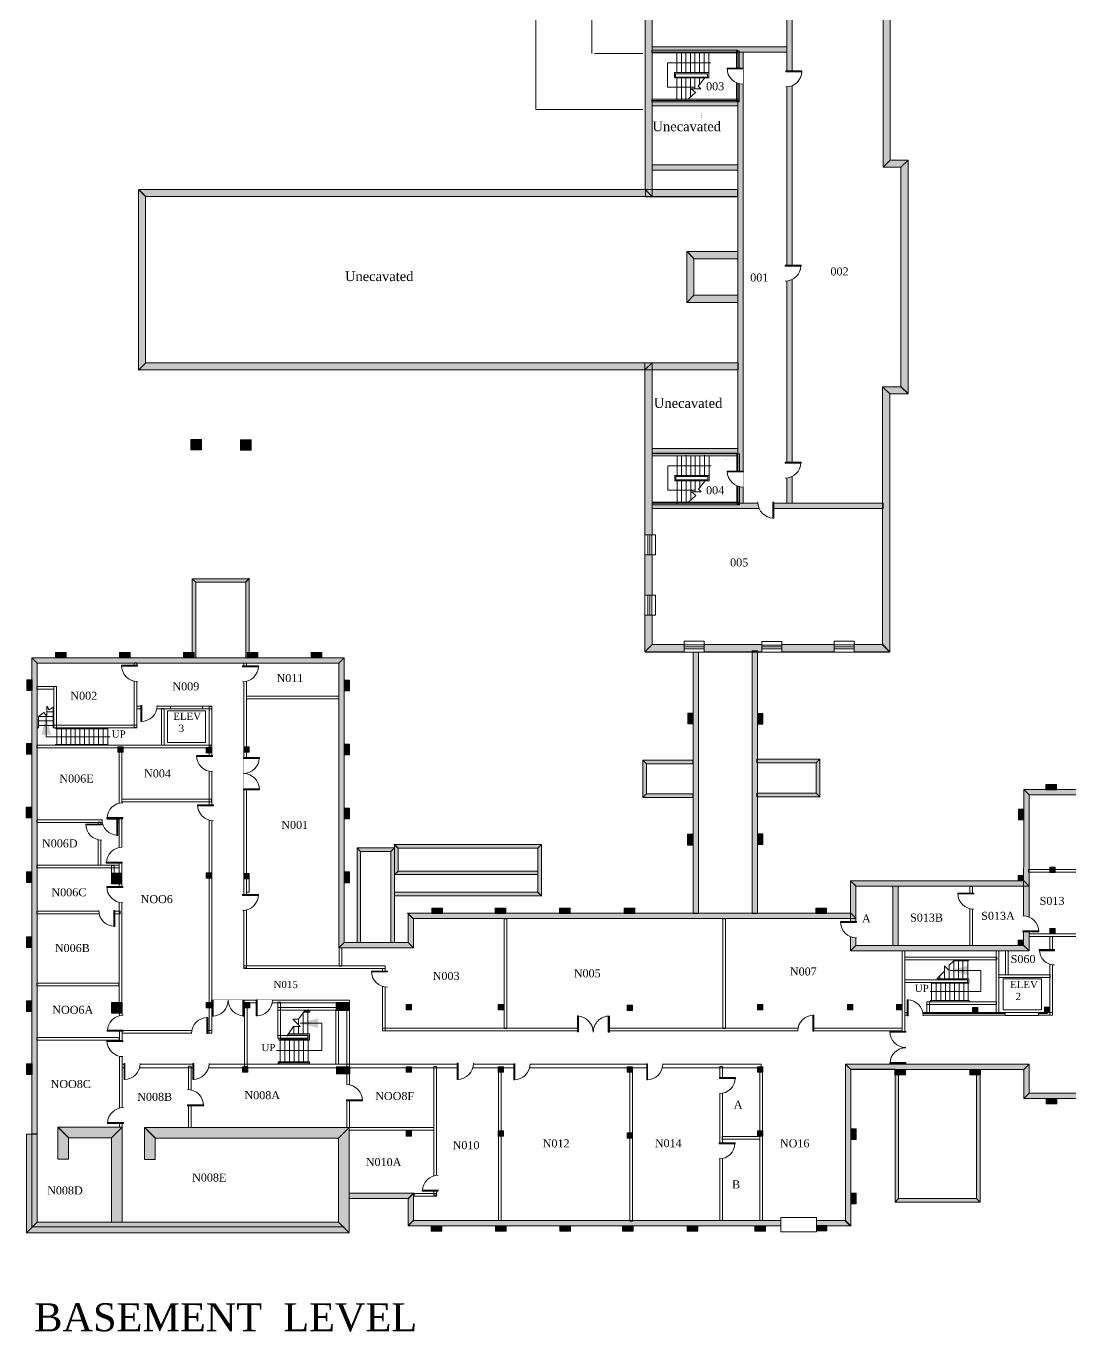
# Model space of a CAD drawing. Header units: inches. Extents: x -1936 to 2558, y -2193 to 2458.
# Drawn here: x -1936 to 407, y -2185 to 745 of the extents above; entities that cross this region are included whole.
import ezdxf

# ---------------------------------------------------------------- set-up
doc = ezdxf.new("R2010")
doc.units = ezdxf.units.IN
doc.header["$LTSCALE"] = 96
doc.header["$MEASUREMENT"] = 0
doc.layers.add('None', color=7, linetype='Continuous', lineweight=5)
doc.styles.add('Times', font='Times')

# ---------------------------------------------------------------- blocks, each defined once
blk = doc.blocks.new('Symbol #18')
at = {"layer": 'None', "linetype": 'Continuous', "lineweight": 5}
blk.add_hatch(color=255, dxfattribs=at).paths.add_polyline_path([(-6, 12), (6, 12), (6, -12), (-6, -12)])
at = {"layer": 'None', "color": 7, "linetype": 'Continuous', "lineweight": 5}
blk.add_lwpolyline([(-6, 12), (6, 12), (6, -12), (-6, -12)], close=True, dxfattribs=at)
blk = doc.blocks.new('Symbol #19')
at = {"layer": 'None', "linetype": 'Continuous', "lineweight": 5}
blk.add_hatch(color=255, dxfattribs=at).paths.add_polyline_path([(-6, 6), (6, 6), (6, -6), (-6, -6)])
at = {"layer": 'None', "color": 7, "linetype": 'Continuous', "lineweight": 5}
blk.add_lwpolyline([(-6, 6), (6, 6), (6, -6), (-6, -6)], close=True, dxfattribs=at)
blk = doc.blocks.new("3' dr lh")
at = {"color": 7, "linetype": 'Continuous', "lineweight": 5}
blk.add_wipeout([(-18, 18.1), (-11, 17.4), (-4.2, 15.4), (2, 12.1), (7.5, 7.6), (11.9, 2.1), (15.3, -4.1), (17.3, -10.9), (18, -17.9), (-18, -17.9)], dxfattribs=at).dxf.layer = 'None'
at = {"layer": 'None', "linetype": 'Continuous', "lineweight": 5}
blk.add_hatch(color=255, dxfattribs=at).paths.add_polyline_path([(-18, -16.1), (18, -16.1), (18, -18.1), (-18, -18.1)])
at = {"layer": 'None', "color": 7, "linetype": 'Continuous', "lineweight": 5}
blk.add_lwpolyline([(-18, -16.1), (18, -16.1), (18, -18.1), (-18, -18.1)], close=True, dxfattribs=at)
blk.add_arc((-18, -17.9), 36, 0, 90, dxfattribs=at)
blk = doc.blocks.new("3' dr rh")
at = {"color": 7, "linetype": 'Continuous', "lineweight": 5}
blk.add_wipeout([(-17, 17.5), (-10.2, 16.7), (-3.6, 14.6), (2.4, 11.3), (7.7, 6.9), (12, 1.5), (15.2, -4.6), (17.2, -11.2), (17.9, -18), (-17.6, -18)], dxfattribs=at).dxf.layer = 'None'
at = {"layer": 'None', "linetype": 'Continuous', "lineweight": 5}
blk.add_hatch(color=255, dxfattribs=at).paths.add_polyline_path([(-17.9, 18), (-15.6, 18), (-15.6, -18), (-17.9, -18)])
at = {"layer": 'None', "color": 7, "linetype": 'Continuous', "lineweight": 5}
blk.add_lwpolyline([(-17.9, 18), (-15.6, 18), (-15.6, -18), (-17.9, -18)], close=True, dxfattribs=at)
blk.add_arc((-17.6, -18), 35.5, 0, 88.9999, dxfattribs=at)
blk = doc.blocks.new('dbl dr')
at = {"color": 7, "linetype": 'Continuous', "lineweight": 5}
blk.add_wipeout([(36.4, -20.6), (29.4, -19.8), (22.8, -17.7), (16.7, -14.3), (11.3, -9.9), (6.9, -4.4), (3.7, 1.7), (1.7, 8.4), (1, 15.4), (37, 15.4)], dxfattribs=at).dxf.layer = 'None'
at = {"layer": 'None', "linetype": 'Continuous', "lineweight": 5}
blk.add_hatch(color=255, dxfattribs=at).paths.add_polyline_path([(33.9, 14.6), (36.4, 14.6), (36.4, -21.4), (33.9, -21.4)])
at = {"layer": 'None', "color": 7, "linetype": 'Continuous', "lineweight": 5}
blk.add_lwpolyline([(33.9, 14.6), (36.4, 14.6), (36.4, -21.4), (33.9, -21.4)], close=True, dxfattribs=at)
blk.add_arc((37, 15.4), 36, 180, 269.0002, dxfattribs=at)
at = {"color": 7, "linetype": 'Continuous', "lineweight": 5}
blk.add_wipeout([(0.9, 14.9), (0.2, 7.8), (-1.9, 1.1), (-5.2, -5.2), (-9.7, -10.7), (-15.2, -15.2), (-21.4, -18.5), (-28.2, -20.6), (-35.2, -21.2), (-35.2, 14.9)], dxfattribs=at).dxf.layer = 'None'
at = {"layer": 'None', "linetype": 'Continuous', "lineweight": 5}
blk.add_hatch(color=255, dxfattribs=at).paths.add_polyline_path([(-35.1, 14.9), (-32.6, 14.9), (-32.6, -21.1), (-35.1, -21.1)])
at = {"layer": 'None', "color": 7, "linetype": 'Continuous', "lineweight": 5}
blk.add_lwpolyline([(-35.1, 14.9), (-32.6, 14.9), (-32.6, -21.1), (-35.1, -21.1)], close=True, dxfattribs=at)
blk.add_arc((-35.2, 14.9), 36.1, 270, 0, dxfattribs=at)
blk = doc.blocks.new('*U5')
at = {"color": 7, "linetype": 'Continuous', "lineweight": 5}
blk.add_wipeout([(18, 0), (11, 0.7), (4.2, 2.7), (-2, 6.1), (-7.5, 10.5), (-11.9, 16), (-15.3, 22.2), (-17.3, 29), (-18, 36), (18, 36)], dxfattribs=at).dxf.layer = 'None'
at = {"layer": 'None', "linetype": 'Continuous', "lineweight": 5}
blk.add_hatch(color=255, dxfattribs=at).paths.add_polyline_path([(18, 34.2), (-18, 34.2), (-18, 36.2), (18, 36.2)])
at = {"layer": 'None', "color": 7, "linetype": 'Continuous', "lineweight": 5}
blk.add_lwpolyline([(18, 34.2), (-18, 34.2), (-18, 36.2), (18, 36.2)], close=True, dxfattribs=at)
blk.add_arc((18, 36), 36, 180, 270, dxfattribs=at)
blk = doc.blocks.new('*U6')
at = {"color": 7, "linetype": 'Continuous', "lineweight": 5}
blk.add_wipeout([(-17.5, -35.4), (-16.7, -28.5), (-14.6, -22), (-11.3, -16), (-6.9, -10.7), (-1.5, -6.4), (4.6, -3.1), (11.2, -1.2), (18, -0.5), (18, -36)], dxfattribs=at).dxf.layer = 'None'
at = {"layer": 'None', "linetype": 'Continuous', "lineweight": 5}
blk.add_hatch(color=255, dxfattribs=at).paths.add_polyline_path([(-18, -36.2), (-18, -34), (18, -34), (18, -36.2)])
at = {"layer": 'None', "color": 7, "linetype": 'Continuous', "lineweight": 5}
blk.add_lwpolyline([(-18, -36.2), (-18, -34), (18, -34), (18, -36.2)], close=True, dxfattribs=at)
blk.add_arc((18, -36), 35.5, 90, 178.9999, dxfattribs=at)
blk = doc.blocks.new("6' dbl")
at = {"layer": 'None', "color": 7}
blk.add_blockref('*U5', (0, 0), dxfattribs=at)
blk.add_blockref('*U6', (0, 0), dxfattribs=at)
blk = doc.blocks.new("2'-10 dr lh")
at = {"color": 7, "linetype": 'Continuous', "lineweight": 5}
blk.add_wipeout([(-17.3, -17.4), (-16.6, -10.7), (-14.7, -4.2), (-11.4, 1.7), (-7.1, 6.9), (-1.9, 11.1), (4.1, 14.2), (10.6, 16.1), (17.3, 16.6), (16.7, -17.4)], dxfattribs=at).dxf.layer = 'None'
at = {"layer": 'None', "linetype": 'Continuous', "lineweight": 5}
blk.add_hatch(color=255, dxfattribs=at).paths.add_polyline_path([(14.2, 17.1), (17, 17.1), (17, -16.9), (14.2, -16.9)])
at = {"layer": 'None', "color": 7, "linetype": 'Continuous', "lineweight": 5}
blk.add_lwpolyline([(14.2, 17.1), (17, 17.1), (17, -16.9), (14.2, -16.9)], close=True, dxfattribs=at)
blk.add_arc((16.7, -17.4), 34, 89.0002, 180, dxfattribs=at)
blk = doc.blocks.new('Base window')
at = {"color": 7, "linetype": 'Continuous', "lineweight": 5}
blk.add_wipeout([(-22.5, 12), (22.5, 12), (22.5, -12), (-22.5, -12)], dxfattribs=at).dxf.layer = 'None'
at = {"layer": 'None', "color": 7, "linetype": 'Continuous', "lineweight": 5}
blk.add_lwpolyline([(-22.5, 12), (22.5, 12), (22.5, -12), (-22.5, -12)], close=True, dxfattribs=at)
at = {"color": 7, "linetype": 'Continuous', "lineweight": 5}
blk.add_wipeout([(-22.5, 4), (22.5, 4), (22.5, -4.875), (-22.5, -4.875)], dxfattribs=at).dxf.layer = 'None'
at = {"layer": 'None', "color": 7, "linetype": 'Continuous', "lineweight": 5}
blk.add_line((-22.5, -0.375), (22.5, -0.375), dxfattribs=at)
blk.add_lwpolyline([(-22.5, 4), (22.5, 4), (22.5, -4.875), (-22.5, -4.875)], close=True, dxfattribs=at)

msp = doc.modelspace()

# ---------------------------------------------------------------- hatches: boundary and pattern name
at = {"layer": 'None', "linetype": 'Continuous', "lineweight": 211}
for points in [[(-530.6, 1012.9), (-530.6, 362.9), (-546.6, 378.9), (-546.6, 1028.9)], [(-338.6, 566.4), (-531.1, 566.4), (-531.1, 578.4), (-338.6, 578.4)], [(43.4, 444.9), (43.4, -79.1), (27.4, -63.1), (27.4, 428.9)], [(-339, 363), (-1667, 363), (-1683, 379), (-339, 379)], [(-338.6, 362.4), (-546.1, 362.4), (-546.1, 378.4), (-338.6, 378.4)], [(-437.1, 223.4), (-437.1, 141.4), (-453.1, 125.4), (-453.1, 239.4)], [(-338, -26), (-1683, -26), (-1667, -10), (-338, -10)], [(-547.1, -658.6), (-547.1, -26.1), (-531.1, -10.1), (-531.1, -642.6)], [(43.4, -80.1), (2.4, -80.1), (-13.6, -64.1), (27.4, -64.1)], [(-530.6, -202.6), (-338.6, -202.6), (-338.6, -214.6), (-530.6, -214.6)], [(2.9, -658.6), (-547.1, -658.6), (-531.1, -642.6), (-13.1, -642.6)], [(-1911.1, -684.4), (-1911.1, -1740.6), (-1923.1, -1740.6), (-1923.1, -672.4)], [(-1234.1, -1323.2), (-1234.1, -684.2), (-1222.1, -672.2), (-1222.1, -1311.2)], [(-306.6, -1245.7), (-306.6, -656.2), (-294.6, -656.2), (-294.6, -1245.7)], [(-551.6, -901.7), (-439.6, -901.7), (-439.6, -909.7), (-543.6, -909.7)], [(-162.6, -975.7), (-162.6, -907.7), (-154.6, -899.7), (-154.6, -983.7)], [(-439.6, -985.7), (-551.6, -985.7), (-543.6, -977.7), (-439.6, -977.7)], [(-295.6, -975.7), (-162.6, -975.7), (-154.6, -983.7), (-295.6, -983.7)], [(315.2, -979.5), (315.5, -1329.8), (303, -1317.3), (303.2, -967.5)], [(-1117.1, -1106.7), (-1185.1, -1106.7), (-1193.1, -1098.7), (-1109.1, -1098.7)], [(-1109.6, -1091.2), (-779.1, -1091.2), (-787.1, -1099.2), (-1101.6, -1099.2)], [(-1100.8, -1150.7), (-787.3, -1150.7), (-787.3, -1158.7), (-1108.8, -1158.7)], [(315.4, -1184.7), (-73.3, -1184.7), (-85.3, -1172.7), (303.4, -1172.7)], [(-73.1, -1257.2), (-1067.6, -1257.2), (-1079.6, -1245.2), (-85.1, -1245.2)], [(-73.7, -1318), (303.3, -1318), (315.3, -1330), (-85.7, -1330)], [(-96.6, -1934.7), (-96.6, -1583.7), (-84.6, -1595.7), (-84.6, -1946.7)], [(-96.6, -1583.7), (315.2, -1583.7), (303.2, -1595.7), (-84.6, -1595.7)], [(197.4, -1885.7), (197.4, -1595.7), (205.4, -1595.7), (205.4, -1893.7)], [(315.2, -1583.7), (315.2, -1648.7), (303.2, -1660.7), (303.2, -1595.7)], [(315.2, -1648.7), (1284.4, -1648.7), (1296.4, -1660.7), (303.2, -1660.7)], [(-1840.6, -1749.2), (-1840.6, -1797.2), (-1864.6, -1797.2), (-1864.6, -1725.2)], [(-1744.1, -1749.2), (-1840.1, -1749.2), (-1864.1, -1725.2), (-1720.1, -1725.2)], [(-1720.1, -1725.2), (-1720.1, -1938.7), (-1744.1, -1938.7), (-1744.1, -1749.2)], [(-1646.1, -1750.2), (-1646.1, -1798.2), (-1670.1, -1798.2), (-1670.1, -1726.2)], [(-1210.8, -1873.2), (-1065.8, -1873.2), (-1077.8, -1885.2), (-1210.8, -1885.2)], [(-1066.1, -1873.2), (-1066.1, -1934.2), (-1078.1, -1946.2), (-1078.1, -1885.2)], [(22.4, -1885.7), (197.4, -1885.7), (205.4, -1893.7), (14.4, -1893.7)]]:
    msp.add_hatch(color=255, dxfattribs=at).paths.add_polyline_path(points)
at = {"layer": 'None', "linetype": 'Continuous', "lineweight": 5}
for points in [[(3.4, 1028.9), (3.4, 444.9), (-12.6, 428.9), (-12.6, 1012.9)], [(-216.6, 1012.9), (-216.6, -325.1), (-228.6, -325.1), (-228.6, 1012.9)], [(-228.6, 686.9), (-530.6, 686.9), (-530.6, 698.9), (-228.6, 698.9)], [(-326.6, 686.9), (-326.6, -325.1), (-338.6, -325.1), (-338.6, 686.9)], [(3.4, 444.9), (43.4, 444.9), (27.4, 428.9), (-12.6, 428.9)], [(-338.6, 422.4), (-531.1, 422.4), (-531.1, 434.4), (-338.6, 434.4)], [(-1668, 363), (-1668, -11), (-1684, -27), (-1684, 379)], [(-338.6, 223.4), (-436.6, 223.4), (-452.6, 239.4), (-338.6, 239.4)], [(-437.1, 141.4), (-338.6, 141.4), (-338.6, 125.4), (-453.1, 125.4)], [(-547.1, -10.1), (-338.6, -10.1), (-338.6, -26.1), (-547.1, -26.1)], [(-13.6, -643.1), (-13.6, -64.1), (2.4, -80.1), (2.4, -659.1)], [(-1566.1, -182.3), (-1542.1, -182.3), (-1542.1, -205.3), (-1566.1, -205.3)], [(-1455.1, -183.2), (-1431.1, -183.2), (-1431.1, -206.2), (-1455.1, -206.2)], [(-530.6, -325.1), (-12.6, -325.1), (-12.6, -337.1), (-530.6, -337.1)], [(-1563.1, -672.2), (-1563.1, -494.7), (-1555.1, -502.7), (-1555.1, -672.2)], [(-1443.1, -502.7), (-1555.1, -502.7), (-1563.1, -494.7), (-1435.1, -494.7)], [(-1443.1, -672.2), (-1443.1, -501.7), (-1435.1, -493.7), (-1435.1, -672.2)], [(-1234.1, -684.2), (-1911.1, -684.2), (-1923.1, -672.2), (-1222.1, -672.2)], [(-438.6, -1246.2), (-438.6, -655.7), (-426.6, -655.7), (-426.6, -1246.2)], [(-551.6, -985.7), (-551.6, -901.7), (-543.6, -909.7), (-543.6, -977.7)], [(-162.6, -907.7), (-295.6, -907.7), (-295.6, -899.7), (-154.6, -899.7)], [(1284.4, -979.5), (315.4, -979.5), (303.4, -967.5), (1296.4, -967.5)], [(-1185.1, -1106.7), (-1185.1, -1311.2), (-1193.1, -1311.2), (-1193.1, -1098.7)], [(-1117.1, -1311.2), (-1117.1, -1106.7), (-1109.1, -1098.7), (-1109.1, -1311.2)], [(-1100.8, -1099.2), (-1100.8, -1150.7), (-1108.8, -1158.7), (-1108.8, -1091.2)], [(-779.3, -1091), (-779.3, -1206.7), (-787.3, -1198.7), (-787.3, -1099)], [(-1744.1, -1155), (-1721.4, -1155), (-1721.4, -1179), (-1744.1, -1179)], [(-779.1, -1206.2), (-1109.1, -1206.2), (-1109.1, -1198.2), (-787.1, -1198.2)], [(-73.6, -1184.7), (-73.6, -1317.9), (-85.6, -1329.9), (-85.6, -1172.7)], [(9.4, -1318), (9.4, -1184.7), (21.4, -1184.7), (21.4, -1318)], [(-1066.1, -1257.5), (-1066.1, -1323.2), (-1078.1, -1311.2), (-1078.1, -1245.5)], [(-1066.1, -1323.2), (-1234.1, -1323.2), (-1222.1, -1311.2), (-1078.1, -1311.2)], [(-1744.1, -1445.2), (-1720.1, -1445.2), (-1720.1, -1469.2), (-1744.1, -1469.2)], [(-1240, -1445.2), (-1210, -1445.2), (-1210, -1463.2), (-1240, -1463.2)], [(-1239.6, -1590), (-1209.6, -1590), (-1209.6, -1605.7), (-1239.6, -1605.7)], [(22.4, -1595.7), (22.4, -1885.7), (14.4, -1893.7), (14.4, -1595.7)], [(-1234.6, -1750.2), (-1645.6, -1750.2), (-1669.6, -1726.2), (-1210.6, -1726.2)], [(-1234.6, -1938.5), (-1234.6, -1750.2), (-1210.6, -1726.2), (-1210.6, -1962.5)], [(-1910.9, -1740.7), (-1910.9, -1938.4), (-1934.9, -1962.4), (-1934.9, -1740.7)], [(-1910.8, -1938.5), (-1234.8, -1938.5), (-1210.8, -1962.5), (-1934.8, -1962.5)], [(-86.6, -1946.7), (-1078.3, -1946.7), (-1066.3, -1934.7), (-98.6, -1934.7)]]:
    msp.add_hatch(color=255, dxfattribs=at).paths.add_polyline_path(points)

# ---------------------------------------------------------------- linework, layer by layer
at = {"layer": 'None', "color": 7, "linetype": 'Continuous', "lineweight": 5}
for p, q in [((-792, 558), (-792, 1433)), ((-666, 1434), (-666, 684)), ((-660, 684), (-552, 684)), ((-475.4, 686.1), (-475.4, 577.7)), ((-465.2, 686.1), (-465.2, 578.5)), ((-455.1, 686.6), (-455.1, 579.3)), ((-444.9, 685.1), (-444.9, 586.1)), ((-434.7, 685.4), (-434.7, 604.1)), ((-424.5, 686.2), (-424.5, 615.6)), ((-414.3, 687.1), (-414.3, 628.6)), ((-403.8, 686.1), (-403.8, 628.6)), ((-399.3, 663.1), (-496.3, 663.1)), ((-496.3, 608.1), (-496.3, 662.1)), ((-413.1, 628.6), (-427.6, 610.6)), ((-496.3, 608.1), (-435.8, 608.1)), ((-433.8, 596.6), (-449.8, 581.6)), ((-421.8, 604.6), (-442.9, 604.6)), ((-442.9, 604.6), (-433.8, 596.6)), ((-427.6, 610.6), (-421.8, 604.6)), ((-552, 558), (-792, 558)), ((-474.8, -218.1), (-474.8, -326.5)), ((-464.6, -218.1), (-464.6, -325.7)), ((-454.4, -217.6), (-454.4, -324.9)), ((-444.2, -219.1), (-444.2, -318.1)), ((-434, -218.8), (-434, -300.1)), ((-423.8, -217.9), (-423.8, -288.6)), ((-413.6, -217.1), (-413.6, -275.6)), ((-403.1, -218.1), (-403.1, -275.6)), ((-398.6, -241.1), (-495.6, -241.1)), ((-495.6, -296.1), (-495.6, -242.1)), ((-412.5, -275.6), (-426.9, -293.6)), ((-495.6, -296.1), (-435.1, -296.1)), ((-433.1, -307.6), (-449.1, -322.6)), ((-421.1, -299.6), (-442.3, -299.6)), ((-442.3, -299.6), (-433.1, -307.6)), ((-426.9, -293.6), (-421.1, -299.6)), ((-1923.1, -707.2), (-1923.1, -672.2)), ((-1923.1, -672.4), (-1222.1, -672.4)), ((1.3, -659.1), (-546.1, -659.1)), ((-1923.1, -1948.2), (-1923.1, -707.7)), ((-1889.7, -801.5), (-1889.2, -780.8)), ((-1889.2, -780.8), (-1884.2, -789)), ((-1884.2, -789), (-1875.2, -783)), ((-1875.2, -783.5), (-1875.2, -829.5)), ((-1875.8, -813.8), (-1909.1, -813.8)), ((-1908.5, -803.8), (-1896, -794.8)), ((-1875.9, -803.6), (-1908.5, -803.6)), ((-1908.5, -804.2), (-1908.5, -829)), ((-1896, -794.8), (-1890.2, -802)), ((-1890.8, -849.2), (-1890.8, -804.2)), ((-1875.4, -793.4), (-1889.7, -793.4)), ((-1908.5, -829), (-1910.8, -829)), ((-1875.2, -824), (-1908.5, -824)), ((-1747.5, -849.2), (-1890.8, -849.2)), ((-1872.2, -829.5), (-1875.2, -829.5)), ((-1869.5, -829.5), (-1869.5, -831.7)), ((-1869.5, -831.7), (-1751.8, -831.7)), ((-1867.2, -866.2), (-1867.2, -831.7)), ((-1856.8, -866.3), (-1856.8, -831.8)), ((-1846.4, -866.4), (-1846.4, -831.9)), ((-1835.9, -866.4), (-1835.9, -831.9)), ((-1825.5, -866.5), (-1825.5, -832)), ((-1815.1, -866.6), (-1815.1, -832.1)), ((-1804.6, -866.6), (-1804.6, -832.1)), ((-1794.2, -866.7), (-1794.2, -832.2)), ((-1783.8, -866.7), (-1783.8, -832.2)), ((-1773.3, -866.8), (-1773.3, -832.3)), ((-1762.9, -866.9), (-1762.9, -832.2)), ((-1752.4, -866.9), (-1752.4, -831.7)), ((-1870.5, -868), (-1869.8, -866.8)), ((-1870, -866.7), (-1753, -866.7)), ((-1753, -866.7), (-1753, -868)), ((1296.2, -967.7), (305.4, -967.7)), ((-779.1, -1091.2), (-1097.1, -1091.2)), ((-1109.1, -1310.2), (-1109.1, -1206.2)), ((-1078.1, -1311.2), (-1078.1, -1245.2)), ((125.2, -1375.2), (107.8, -1392.3)), ((136, -1374), (125.2, -1363.2)), ((125.2, -1363.2), (125.2, -1375.2)), ((125.5, -1392), (125.5, -1364.2)), ((146.2, -1351.8), (135.2, -1362.5)), ((135.8, -1391.9), (135.8, -1362.5)), ((136, -1362), (136, -1374)), ((206.8, -1373.5), (138.2, -1373.5)), ((146.1, -1391.9), (146.1, -1351.8)), ((146.2, -1351.9), (178.8, -1351.9)), ((156.4, -1391.8), (156.4, -1351.8)), ((166.8, -1391.8), (166.8, -1351.8)), ((177.8, -1392.4), (177.8, -1352.3)), ((179, -1351.8), (179, -1349.2)), ((206.8, -1421), (206.8, -1373.5)), ((95, -1402.3), (180, -1402.3)), ((96.2, -1441), (96.2, -1402.3)), ((106.6, -1440.9), (106.6, -1402.5)), ((108.8, -1392.2), (179.5, -1392.2)), ((115.2, -1392.1), (115.2, -1385.5)), ((116.9, -1440.9), (116.9, -1402.5)), ((127.2, -1440.8), (127.2, -1402.5)), ((137.5, -1440.8), (137.5, -1402.3)), ((147.8, -1440.7), (147.8, -1402.5)), ((158.1, -1440.6), (158.1, -1402.3)), ((168.4, -1440.6), (168.4, -1402.5)), ((178.8, -1440.5), (178.8, -1402.3)), ((179.8, -1402.3), (179.8, -1392.4)), ((-1923.4, -1576.1), (-1923.4, -1432.1)), ((93, -1421), (206.8, -1421)), ((-1309.8, -1463), (-1324.5, -1483)), ((-1311, -1464.8), (-1302.3, -1464.8)), ((-1302.3, -1464.8), (-1302.3, -1461.5)), ((-1299, -1463), (-1299, -1467)), ((93.8, -1443.5), (93.8, -1441)), ((94.2, -1441), (180.5, -1441)), ((180.5, -1441), (180.5, -1444.5)), ((-1324.5, -1483), (-1337, -1483)), ((-1337, -1483), (-1321, -1499.5)), ((-1324.5, -1495), (-1324.5, -1482.5)), ((-1272.2, -1492), (-1321, -1492)), ((-1314, -1515.5), (-1314, -1467)), ((-1299, -1467), (-1313, -1467)), ((-1303.5, -1515.5), (-1303.5, -1467)), ((-1272.2, -1553.5), (-1272.2, -1492)), ((356.2, -1470), (40, -1470)), ((-1335.8, -1499.5), (-1350.8, -1520.8)), ((-1302.8, -1518.8), (-1349.5, -1518.8)), ((-1300, -1516), (-1347.8, -1516)), ((-1345.5, -1515.5), (-1345.5, -1513.8)), ((-1321, -1499.5), (-1335.8, -1499.5)), ((-1335, -1515.5), (-1335, -1500)), ((-1324.5, -1515.5), (-1324.5, -1499.5)), ((-1302.8, -1528), (-1302.8, -1518.8)), ((-1300, -1530.2), (-1300, -1516)), ((-1368.5, -1525.2), (-1368.5, -1530.2)), ((-1368.2, -1530.2), (-1300, -1530.2)), ((-1366, -1525.8), (-1366, -1528)), ((-1366, -1528), (-1302.8, -1528)), ((-1366, -1578.5), (-1366, -1530)), ((-1355.5, -1578.5), (-1355.5, -1530)), ((-1345, -1578.5), (-1345, -1530)), ((-1334.5, -1578.5), (-1334.5, -1530)), ((-1324, -1578.5), (-1324, -1530)), ((-1313.5, -1578.5), (-1313.5, -1530)), ((-1303, -1578.5), (-1303, -1530)), ((-1374, -1553.5), (-1272, -1553.5)), ((-1370.5, -1582.8), (-1370.5, -1578.8)), ((-1370.2, -1578.8), (-1300, -1578.8)), ((-1367.8, -1582.8), (-1367.8, -1581)), ((-1367.8, -1581), (-1303, -1581)), ((-1303, -1581), (-1303, -1584.2)), ((-1300, -1578.8), (-1300, -1583.2)), ((14.7, -1595.5), (-85.3, -1595.5)), ((14.4, -1893.7), (14.4, -1595.7)), ((205.4, -1893.7), (205.4, -1595.7)), ((-1923.1, -1865.7), (-1923.1, -1721.7)), ((-85.1, -1885.7), (-85.1, -1947.7)), ((203.4, -1893.7), (14.4, -1893.7)), ((-1222.1, -1948.7), (-1923.1, -1948.7))]:
    msp.add_line(p, q, dxfattribs=at)
for points in [[(-530.6, 1012.9), (-530.6, 362.9), (-546.6, 378.9), (-546.6, 1028.9)], [(3.4, 1028.9), (3.4, 444.9), (-12.6, 428.9), (-12.6, 1012.9)], [(-216.6, 1012.9), (-216.6, -325.1), (-228.6, -325.1), (-228.6, 1012.9)], [(-531.3, 691.1), (-339.3, 691.1), (-339.3, 685.1), (-531.3, 685.1)], [(-228.6, 686.9), (-530.6, 686.9), (-530.6, 698.9), (-228.6, 698.9)], [(-335.3, 690.1), (-335.3, 577.6), (-341.3, 577.6), (-341.3, 690.1)], [(-326.6, 686.9), (-326.6, -325.1), (-338.6, -325.1), (-338.6, 686.9)], [(-335.3, 575.6), (-531.3, 575.6), (-531.3, 581.6), (-335.3, 581.6)], [(-338.6, 566.4), (-531.1, 566.4), (-531.1, 578.4), (-338.6, 578.4)], [(3.4, 444.9), (43.4, 444.9), (27.4, 428.9), (-12.6, 428.9)], [(43.4, 444.9), (43.4, -79.1), (27.4, -63.1), (27.4, 428.9)], [(-338.6, 422.4), (-531.1, 422.4), (-531.1, 434.4), (-338.6, 434.4)], [(-1668, 363), (-1668, -11), (-1684, -27), (-1684, 379)], [(-339, 363), (-1667, 363), (-1683, 379), (-339, 379)], [(-338.6, 362.4), (-546.1, 362.4), (-546.1, 378.4), (-338.6, 378.4)], [(-437.1, 223.4), (-437.1, 141.4), (-453.1, 125.4), (-453.1, 239.4)], [(-338.6, 223.4), (-436.6, 223.4), (-452.6, 239.4), (-338.6, 239.4)], [(-437.1, 141.4), (-338.6, 141.4), (-338.6, 125.4), (-453.1, 125.4)], [(-338, -26), (-1683, -26), (-1667, -10), (-338, -10)], [(-547.1, -658.6), (-547.1, -26.1), (-531.1, -10.1), (-531.1, -642.6)], [(-547.1, -10.1), (-338.6, -10.1), (-338.6, -26.1), (-547.1, -26.1)], [(-13.6, -643.1), (-13.6, -64.1), (2.4, -80.1), (2.4, -659.1)], [(43.4, -80.1), (2.4, -80.1), (-13.6, -64.1), (27.4, -64.1)], [(-1566.1, -182.3), (-1542.1, -182.3), (-1542.1, -205.3), (-1566.1, -205.3)], [(-1455.1, -183.2), (-1431.1, -183.2), (-1431.1, -206.2), (-1455.1, -206.2)], [(-530.6, -202.6), (-338.6, -202.6), (-338.6, -214.6), (-530.6, -214.6)], [(-530.6, -213.1), (-338.6, -213.1), (-338.6, -219.1), (-530.6, -219.1)], [(-334.6, -214.1), (-334.6, -326.6), (-340.6, -326.6), (-340.6, -214.1)], [(-334.6, -328.6), (-530.6, -328.6), (-530.6, -322.6), (-334.6, -322.6)], [(-530.6, -325.1), (-12.6, -325.1), (-12.6, -337.1), (-530.6, -337.1)], [(-1563.1, -672.2), (-1563.1, -494.7), (-1555.1, -502.7), (-1555.1, -672.2)], [(-1443.1, -502.7), (-1555.1, -502.7), (-1563.1, -494.7), (-1435.1, -494.7)], [(-1443.1, -672.2), (-1443.1, -501.7), (-1435.1, -493.7), (-1435.1, -672.2)], [(2.9, -658.6), (-547.1, -658.6), (-531.1, -642.6), (-13.1, -642.6)], [(-1234.1, -684.2), (-1911.1, -684.2), (-1923.1, -672.2), (-1222.1, -672.2)], [(-1911.1, -684.4), (-1911.1, -1740.6), (-1923.1, -1740.6), (-1923.1, -672.4)], [(-1234.1, -1323.2), (-1234.1, -684.2), (-1222.1, -672.2), (-1222.1, -1311.2)], [(-438.6, -1246.2), (-438.6, -655.7), (-426.6, -655.7), (-426.6, -1246.2)], [(-306.6, -1245.7), (-306.6, -656.2), (-294.6, -656.2), (-294.6, -1245.7)], [(-1693.5, -828.5), (-1693.5, -683), (-1687.5, -683), (-1687.5, -828.5)], [(-1447.3, -1368), (-1447.3, -683.8), (-1441.2, -683.8), (-1441.2, -1368)], [(-1911.5, -736.5), (-1873.5, -736.5), (-1873.5, -742.5), (-1911.5, -742.5)], [(-1867.5, -736.5), (-1867.5, -829.5), (-1873.5, -829.5), (-1873.5, -736.5)], [(-1441.5, -757.8), (-1233.8, -757.8), (-1233.8, -763.8), (-1441.5, -763.8)], [(-1519.2, -786.5), (-1687.5, -786.5), (-1687.5, -780.5), (-1519.2, -780.5)], [(-1626.2, -786.2), (-1626.2, -867.8), (-1632.2, -867.8), (-1632.2, -786.2)], [(-1525, -868), (-1525, -781.5), (-1519, -781.5), (-1519, -868)], [(-1873.5, -823.5), (-1687.5, -823.5), (-1687.5, -829.5), (-1873.5, -829.5)], [(-1911.5, -868), (-1523, -868), (-1523, -874), (-1911.5, -874)], [(-1525, -1514.5), (-1525, -868), (-1519, -868), (-1519, -1514.5)], [(-1727, -1155), (-1727, -884), (-1721, -884), (-1721, -1155)], [(-551.6, -985.7), (-551.6, -901.7), (-543.6, -909.7), (-543.6, -977.7)], [(-551.6, -901.7), (-439.6, -901.7), (-439.6, -909.7), (-543.6, -909.7)], [(-162.6, -907.7), (-295.6, -907.7), (-295.6, -899.7), (-154.6, -899.7)], [(-162.6, -975.7), (-162.6, -907.7), (-154.6, -899.7), (-154.6, -983.7)], [(-439.6, -985.7), (-551.6, -985.7), (-543.6, -977.7), (-439.6, -977.7)], [(-295.6, -975.7), (-162.6, -975.7), (-154.6, -983.7), (-295.6, -983.7)], [(315.2, -979.5), (315.5, -1329.8), (303, -1317.3), (303.2, -967.5)], [(1284.4, -979.5), (315.4, -979.5), (303.4, -967.5), (1296.4, -967.5)], [(-1727.2, -1041.7), (-1911.7, -1041.7), (-1911.7, -1035.7), (-1727.2, -1035.7)], [(-1117.1, -1106.7), (-1185.1, -1106.7), (-1193.1, -1098.7), (-1109.1, -1098.7)], [(-1185.1, -1106.7), (-1185.1, -1311.2), (-1193.1, -1311.2), (-1193.1, -1098.7)], [(-1117.1, -1311.2), (-1117.1, -1106.7), (-1109.1, -1098.7), (-1109.1, -1311.2)], [(-1109.6, -1091.2), (-779.1, -1091.2), (-787.1, -1099.2), (-1101.6, -1099.2)], [(-1100.8, -1099.2), (-1100.8, -1150.7), (-1108.8, -1158.7), (-1108.8, -1091.2)], [(-779.3, -1091), (-779.3, -1206.7), (-787.3, -1198.7), (-787.3, -1099)], [(-1727, -1143.5), (-1911.5, -1143.5), (-1911.5, -1137.5), (-1727, -1137.5)], [(-1744, -1155), (-1744, -1138.5), (-1738, -1138.5), (-1738, -1155)], [(-1744.1, -1155), (-1721.4, -1155), (-1721.4, -1179), (-1744.1, -1179)], [(-1100.8, -1150.7), (-787.3, -1150.7), (-787.3, -1158.7), (-1108.8, -1158.7)], [(314, -1147), (461, -1147), (461, -1153), (314, -1153)], [(-1727, -1445.5), (-1727, -1177), (-1721, -1177), (-1721, -1445.5)], [(-779.1, -1206.2), (-1109.1, -1206.2), (-1109.1, -1198.2), (-787.1, -1198.2)], [(-73.6, -1184.7), (-73.6, -1317.9), (-85.6, -1329.9), (-85.6, -1172.7)], [(315.4, -1184.7), (-73.3, -1184.7), (-85.3, -1172.7), (303.4, -1172.7)], [(9.4, -1318), (9.4, -1184.7), (21.4, -1184.7), (21.4, -1318)], [(188, -1185), (188, -1318), (182, -1318), (182, -1185)], [(-1725, -1246.5), (-1911.5, -1246.5), (-1911.5, -1240.5), (-1725, -1240.5)], [(-73.1, -1257.2), (-1067.6, -1257.2), (-1079.6, -1245.2), (-85.1, -1245.2)], [(-1066.1, -1257.5), (-1066.1, -1323.2), (-1078.1, -1311.2), (-1078.1, -1245.5)], [(-863, -1504), (-863, -1258), (-857, -1258), (-857, -1504)], [(-366, -1258), (-366, -1504), (-372, -1504), (-372, -1258)], [(-1066.1, -1323.2), (-1234.1, -1323.2), (-1222.1, -1311.2), (-1078.1, -1311.2)], [(-73.7, -1318), (303.3, -1318), (315.3, -1330), (-85.7, -1330)], [(1531.4, -1297.7), (315.4, -1297.7), (315.4, -1291.7), (1531.4, -1291.7)], [(367.8, -1297.5), (367.8, -1473.8), (361.8, -1473.8), (361.8, -1297.5)], [(-1227, -1323), (-1227, -1364), (-1233, -1364), (-1233, -1323)], [(36, -1329.9), (36, -1583.5), (30, -1583.5), (30, -1329.9)], [(36.2, -1343.8), (242.8, -1343.8), (242.8, -1349.8), (36.2, -1349.8)], [(247.5, -1330), (247.5, -1468), (241.5, -1468), (241.5, -1330)], [(-1130, -1369), (-1447.3, -1369), (-1447.3, -1363), (-1130, -1363)], [(-1136, -1509), (-1136, -1369), (-1130, -1369), (-1130, -1509)], [(-1728, -1408.5), (-1912, -1408.5), (-1912, -1402.5), (-1728, -1402.5)], [(36.2, -1394.5), (177, -1394.5), (177, -1400.5), (36.2, -1400.5)], [(247, -1383.5), (362.2, -1383.5), (362.2, -1389.5), (247, -1389.5)], [(-1744.1, -1445.2), (-1720.1, -1445.2), (-1720.1, -1469.2), (-1744.1, -1469.2)], [(-1210, -1446), (-1520, -1446), (-1520, -1440), (-1210, -1440)], [(-1439.8, -1445.5), (-1439.8, -1589), (-1445.8, -1589), (-1445.8, -1445.5)], [(-1365, -1444.8), (-1365, -1525.5), (-1371, -1525.5), (-1371, -1444.8)], [(-1240, -1463), (-1371, -1463), (-1371, -1457), (-1240, -1457)], [(-1235, -1463), (-1235, -1584.2), (-1241, -1584.2), (-1241, -1463)], [(-1240, -1445.2), (-1210, -1445.2), (-1210, -1463.2), (-1240, -1463.2)], [(-1216, -1726), (-1216, -1446), (-1210, -1446), (-1210, -1726)], [(85.5, -1468), (85.5, -1444), (91.5, -1444), (91.5, -1468)], [(85.5, -1444), (242, -1444), (242, -1450), (85.5, -1450)], [(-1726, -1725), (-1726, -1467.5), (-1720, -1467.5), (-1720, -1725)], [(368, -1474), (36, -1474), (36, -1468), (368, -1468)], [(-1720, -1508.5), (-1519.2, -1508.5), (-1519.2, -1514.5), (-1720, -1514.5)], [(-1371, -1519.5), (-1304, -1519.5), (-1304, -1525.5), (-1371, -1525.5)], [(30.2, -1509.5), (-1136, -1509.5), (-1136, -1503.5), (30.2, -1503.5)], [(-286, -1584), (-1720, -1584), (-1720, -1592), (-286, -1592)], [(-1571.5, -1726), (-1571.5, -1588.5), (-1565.5, -1588.5), (-1565.5, -1726)], [(-1239.6, -1590), (-1209.6, -1590), (-1209.6, -1605.7), (-1239.6, -1605.7)], [(-1015, -1589), (-1015, -1878), (-1021, -1878), (-1021, -1589)], [(-870, -1590), (-870, -1935), (-876, -1935), (-876, -1590)], [(-575, -1590), (-575, -1936), (-581, -1936), (-581, -1590)], [(-373, -1589), (-373, -1935), (-379, -1935), (-379, -1589)], [(-283, -1590), (-283, -1935), (-289, -1935), (-289, -1590)], [(-96.6, -1934.7), (-96.6, -1583.7), (-84.6, -1595.7), (-84.6, -1946.7)], [(-96.6, -1583.7), (315.2, -1583.7), (303.2, -1595.7), (-84.6, -1595.7)], [(22.4, -1595.7), (22.4, -1885.7), (14.4, -1893.7), (14.4, -1595.7)], [(197.4, -1885.7), (197.4, -1595.7), (205.4, -1595.7), (205.4, -1893.7)], [(315.2, -1583.7), (315.2, -1648.7), (303.2, -1660.7), (303.2, -1595.7)], [(315.2, -1648.7), (1284.4, -1648.7), (1296.4, -1660.7), (303.2, -1660.7)], [(-1840.6, -1749.2), (-1840.6, -1797.2), (-1864.6, -1797.2), (-1864.6, -1725.2)], [(-1744.1, -1749.2), (-1840.1, -1749.2), (-1864.1, -1725.2), (-1720.1, -1725.2)], [(-1720.1, -1725.2), (-1720.1, -1938.7), (-1744.1, -1938.7), (-1744.1, -1749.2)], [(-1646.1, -1750.2), (-1646.1, -1798.2), (-1670.1, -1798.2), (-1670.1, -1726.2)], [(-1234.6, -1750.2), (-1645.6, -1750.2), (-1669.6, -1726.2), (-1210.6, -1726.2)], [(-1234.6, -1938.5), (-1234.6, -1750.2), (-1210.6, -1726.2), (-1210.6, -1962.5)], [(-1211, -1726), (-1021, -1726), (-1021, -1732), (-1211, -1732)], [(-1910.9, -1740.7), (-1910.9, -1938.4), (-1934.9, -1962.4), (-1934.9, -1740.7)], [(-289, -1752), (-374, -1752), (-374, -1746), (-289, -1746)], [(-1210.8, -1873.2), (-1065.8, -1873.2), (-1077.8, -1885.2), (-1210.8, -1885.2)], [(-1066.1, -1873.2), (-1066.1, -1934.2), (-1078.1, -1946.2), (-1078.1, -1885.2)], [(-1015, -1880), (-1065, -1880), (-1065, -1874), (-1015, -1874)], [(22.4, -1885.7), (197.4, -1885.7), (205.4, -1893.7), (14.4, -1893.7)], [(-1910.8, -1938.5), (-1234.8, -1938.5), (-1210.8, -1962.5), (-1934.8, -1962.5)], [(-86.6, -1946.7), (-1078.3, -1946.7), (-1066.3, -1934.7), (-98.6, -1934.7)]]:
    msp.add_lwpolyline(points, close=True, dxfattribs=at)
at = {"layer": 'None', "color": 7, "lineweight": 5}
for points in [[(-435.8, 608.1), (-442.5, 606.3), (-442.5, 609.9)], [(-435.1, -296.1), (-441.8, -297.9), (-441.8, -294.3)], [(-1890.8, -804.2), (-1880, -844.2), (-1901.5, -844.2)], [(138.2, -1373.5), (178.2, -1362.8), (178.2, -1384.2)], [(-1321, -1492), (-1281, -1481.3), (-1281, -1502.7)]]:
    msp.add_solid(points, dxfattribs=at)

# ---------------------------------------------------------------- block references
at = {"layer": 'None', "color": 7}
for name, p, rotation in [('Symbol #18', (-1857.8, -666), -90), ('Symbol #18', (-1714.4, -666), -90), ('Symbol #18', (-1570.9, -666.1), -90), ('Symbol #18', (-1427.5, -666.2), -90), ('Symbol #18', (-1284.1, -666.2), -90), ('Symbol #18', (-1928.1, -733.2), 180), ('Symbol #18', (-1216.4, -734), 180), ('Symbol #18', (-444.8, -808), 180), ('Symbol #18', (-288.1, -808.7), 180), ('Symbol #18', (-1929, -876.2), 180), ('Symbol #19', (-1723.9, -877.9), 180), ('Symbol #19', (-1525.6, -879.7), 180), ('Symbol #19', (-1441.3, -878.2), 180), ('Symbol #18', (-1215.9, -877.6), 180), ('Symbol #18', (364.8, -962.4), -90), ('Symbol #18', (-1929.9, -1019.1), 180), ('Symbol #18', (-1216, -1021.2), 180), ('Symbol #18', (297.4, -1023.7), 180), ('Symbol #18', (-445.5, -1080.2), 180), ('Symbol #18', (-288.1, -1079.2), 180), ('Symbol #19', (367.4, -1147.7), 180), ('Symbol #18', (-1928.9, -1164), 180), ('Symbol #19', (-1525.8, -1160.7), 180), ('Symbol #19', (-1441.1, -1162.2), 180), ('Symbol #18', (-1216.1, -1164.7), 180), ('Symbol #19', (296.4, -1166.7), 180), ('Symbol #18', (-1013.4, -1240.1), -90), ('Symbol #18', (-871, -1240.2), -90), ('Symbol #18', (-726.6, -1239.7), -90), ('Symbol #18', (-581.6, -1239.7), -90), ('Symbol #18', (-151.6, -1239.7), -90), ('Symbol #19', (367.4, -1285.7), 180), ('Symbol #18', (-1928.8, -1310), 180), ('Symbol #19', (296.9, -1312), 180), ('Symbol #18', (-1928.8, -1453.9), 180), ('Symbol #19', (-1525.8, -1451.2), 180), ('Symbol #19', (-1439.8, -1451.7), 180), ('Symbol #19', (-1076.6, -1455.7), 180), ('Symbol #19', (-870.6, -1455.7), 180), ('Symbol #19', (-580.6, -1457.7), 180), ('Symbol #19', (-288.6, -1455.7), 180), ('Symbol #19', (-86.6, -1455.7), 180), ('Symbol #19', (23.4, -1455.7), 180), ('Symbol #19', (193.9, -1462.5), 180), ('Symbol #19', (355.9, -1462.2), 180), ('Symbol #18', (-1928.7, -1594.9), 180), ('Symbol #19', (-1444.3, -1595.7), 180), ('Symbol #19', (-1076.6, -1595.7), 180), ('Symbol #19', (-870.6, -1595.7), 180), ('Symbol #19', (-580.6, -1595.7), 180), ('Symbol #19', (-288.6, -1595.7), 180), ('Symbol #18', (25.5, -1601.7), -90), ('Symbol #18', (194.4, -1601.7), -90), ('Symbol #18', (365.4, -1666.7), -90), ('Symbol #18', (-78.6, -1740.7), 180), ('Symbol #19', (-1076.6, -1739.7), 180), ('Symbol #19', (-870.6, -1739.7), 180), ('Symbol #19', (-580.6, -1743.7), 180), ('Symbol #19', (-288.6, -1739.7), 180), ('Symbol #18', (-78.6, -1885.7), 180), ('Symbol #18', (-1015.1, -1952.5), -90), ('Symbol #18', (-870.4, -1952.6), -90), ('Symbol #18', (-726.4, -1952.5), -90), ('Symbol #18', (-585.3, -1952.5), -90), ('Symbol #18', (-440.2, -1952.4), -90), ('Symbol #18', (-288.2, -1952.4), -90), ('Symbol #18', (-151.1, -1952.3), -90)]:
    msp.add_blockref(name, p, dxfattribs=dict(at, rotation=rotation))

# ---------------------------------------------------------------- texts
at = {"layer": 'None', "color": 7, "attachment_point": 1, "rotation": 270, "style": 'Times'}
for s, insert, char_height in [('UP', (-364.8, 678.7), 1.8), ('Unexcavated', (-419.7, 553.7), 1.796), ('UP', (-364.1, -225.5), 1.8)]:
    msp.add_mtext(s, dxfattribs=dict(at, insert=insert, char_height=char_height))
at = {"layer": 'None', "color": 7, "attachment_point": 1, "style": 'Times'}
for s, insert, char_height in [('Unecavated', (-530, 531.1), 21.55), ('Unecavated', (-1220.2, 194.8), 21.55), ('001', (-310.7, 190.3), 17.96), ('002', (-130.6, 203.8), 17.96), ('Unecavated', (-526.9, -89.8), 21.55), ('005', (-355.8, -449.1), 17.96), ('N009', (-1607.6, -727.2), 17.96), ('N011', (-1373.9, -708.6), 17.96), ('N002', (-1836.7, -748.3), 17.96), ('UP', (-1743.7, -835.2), 16.16), ('N006E', (-1861.3, -934), 17.96), ('N004', (-1671.2, -922.6), 17.96), ('N001', (-1363.2, -1038.1), 17.96), ('N006D', (-1900.3, -1079.5), 17.96), ('N006C', (-1879.1, -1189.2), 17.96), ('NOO6', (-1678.9, -1204.6), 17.96), ('S013', (338.9, -1208.6), 17.96), ('S013B', (48, -1246), 17.96), ('S013A', (207.7, -1242.1), 17.96), ('N006B', (-1871.4, -1314.3), 17.96), ('S060', (273.8, -1339.1), 17.96), ('N003', (-1023.4, -1376.9), 17.96), ('N005', (-706.7, -1371.1), 17.96), ('N007', (-221.7, -1367), 17.96), ('N015', (-1380.5, -1397.1), 16.16), ('UP', (58.7, -1405.8), 16.16), ('NOO6A', (-1877.2, -1452.9), 17.96), ('UP', (-1407.7, -1538.5), 16.16), ('NOO8C', (-1881, -1619.5), 17.96), ('N008B', (-1686.6, -1648.3), 17.96), ('N008A', (-1445.9, -1644.5), 17.96), ('NOO8F', (-1152.4, -1646.4), 17.96), ('A', (-347.7, -1665.7), 18), ('N010', (-978.6, -1756.8), 17.96), ('N012', (-776.5, -1752.8), 17.96), ('N014', (-524.8, -1752.3), 17.96), ('NO16', (-244, -1752.5), 17.96), ('N010A', (-1173.5, -1794.6), 17.96), ('N008E', (-1563.4, -1829.3), 17.96), ('B', (-351.5, -1844.7), 18), ('N008D', (-1888.7, -1858.2), 17.96), ('BASEMENT  LEVEL', (-1917.6, -2120.4), 62.843)]:
    msp.add_mtext(s, dxfattribs=dict(at, insert=insert, char_height=char_height))

# ---------------------------------------------------------------- next in the draw order: block references
at = {"layer": 'None', "color": 7}
for name, p, rotation in [("3' dr lh", (-344.8, 633.1), 180), ("3' dr rh", (-212.6, 626.9), -90), ("3' dr rh", (-214.6, 190.9), -90), ("3' dr rh", (-214.6, -251.1), -90), ("3' dr lh", (-344.1, -271.1), 180), ("3' dr rh", (-275.6, -341.1), 180), ('Base window', (-535.6, -418.8), -90), ('Base window', (-535.6, -554.1), -90), ("3' dr lh", (-1704, -707), 180), ("3' dr rh", (-1432, -708), -90), ("3' dr lh", (-1660, -797), -90), ("3' dr lh", (-1535.6, -909.4), 180), ("6' dbl", (-1430, -932), 180), ("3' dr rh", (-1738, -1115), 90), ("3' dr lh", (-1737, -1203.5), 180), ("3' dr lh", (173, -1218), 180), ("3' dr rh", (-1432, -1221), -90), ("3' dr rh", (-1755, -1257), 180), ("3' dr lh", (-90.2, -1282.2), 180), ("2'-10 dr lh", (355, -1344), 90), ("3' dr lh", (-1143, -1393), 180), ("3' dr lh", (-1401.2, -1457.8), -90), ("3' dr lh", (-1546.5, -1497.3), 90), ('dbl dr', (-662, -1497), 180), ("3' dr lh", (-186, -1492), 90), ("3' dr lh", (-1736.5, -1549), 180), ("3' dr lh", (-950, -1600), -90), ("3' dr lh", (-1698, -1600.5), -90), ("3' dr lh", (-1543.5, -1600.5), -90), ("3' dr lh", (-823, -1601), -90), ("3' dr lh", (-525, -1601), -90), ("3' dr rh", (-362, -1632), -90), ("3' dr rh", (-1735.5, -1699), 90), ("3' dr rh", (-362.6, -1778.6), -90), ("3' dr rh", (-1029, -1851), 90)]:
    msp.add_blockref(name, p, dxfattribs=dict(at, rotation=rotation))
for name, p in [('Base window', (-436.6, -647.1)), ('Base window', (-262.4, -647.4)), ('Base window', (-99.6, -647.1)), ("3' dr lh", (319, -1269)), ("3' dr rh", (59.5, -1457.3)), ("6' dbl", (20.5, -1546.5)), ("3' dr lh", (-1199, -1648)), ("3' dr lh", (-1556, -1659))]:
    msp.add_blockref(name, p, dxfattribs=at)

# ---------------------------------------------------------------- next in the draw order: wipeouts: each hides what was drawn before it
at = {"color": 7, "linetype": 'Continuous', "lineweight": 5}
for points in [[(-480.8, 641.1), (-403.8, 641.1), (-403.8, 629.1), (-480.8, 629.1)], [(-480.1, -263.1), (-403.1, -263.1), (-403.1, -275.1), (-480.1, -275.1)], [(-1618.8, -791.2), (-1533.2, -791.2), (-1533.2, -862.2), (-1618.8, -862.2)], [(257, -1392.5), (343, -1392.5), (343, -1462), (257, -1462)]]:
    msp.add_wipeout(points, dxfattribs=at).dxf.layer = 'None'
at = {"color": 255, "linetype": 'Continuous', "lineweight": 5}
msp.add_wipeout([(-242, -1928), (-162, -1928), (-162, -1960), (-242, -1960)], dxfattribs=at).dxf.layer = 'None'

# ---------------------------------------------------------------- next in the draw order: linework, layer by layer
at = {"layer": 'None', "color": 7, "linetype": 'Continuous', "lineweight": 5}
for points in [[(-480.8, 641.1), (-403.8, 641.1), (-403.8, 629.1), (-480.8, 629.1)], [(-480.1, -263.1), (-403.1, -263.1), (-403.1, -275.1), (-480.1, -275.1)], [(-1618.8, -791.2), (-1533.2, -791.2), (-1533.2, -862.2), (-1618.8, -862.2)], [(-1774, -1137.5), (-1774, -1041), (-1768, -1041), (-1768, -1137.5)], [(-1435, -1167), (-1435, -1198), (-1441, -1198), (-1441, -1167)], [(268.2, -1330), (268.2, -1383.8), (262.2, -1383.8), (262.2, -1330)], [(257, -1392.5), (343, -1392.5), (343, -1462), (257, -1462)], [(-1727, -1530), (-1912, -1530), (-1912, -1524), (-1727, -1524)]]:
    msp.add_lwpolyline(points, close=True, dxfattribs=at)
at = {"layer": 'None', "color": 255, "linetype": 'Continuous', "lineweight": 5}
msp.add_lwpolyline([(-242, -1928), (-162, -1928), (-162, -1960), (-242, -1960)], close=True, dxfattribs=at)

# ---------------------------------------------------------------- next in the draw order: block references
at = {"layer": 'None', "color": 7}
msp.add_blockref('dbl dr', (-1483.2, -1455), dxfattribs=at)

# ---------------------------------------------------------------- next in the draw order: texts
at = {"layer": 'None', "color": 7, "attachment_point": 1, "style": 'Times'}
for s, insert, char_height in [('A', (-59.9, -1247.9), 18), ('ELEV\\P  2', (272.6, -1397), 16.16)]:
    msp.add_mtext(s, dxfattribs=dict(at, insert=insert, char_height=char_height))

# ---------------------------------------------------------------- next in the draw order: block references
at = {"layer": 'None', "color": 7}
for name, p, rotation in [("3' dr lh", (-1783.7, -1063.2), 180), ("3' dr rh", (-1736, -1492), 90)]:
    msp.add_blockref(name, p, dxfattribs=dict(at, rotation=rotation))

# ---------------------------------------------------------------- next in the draw order: wipeouts: each hides what was drawn before it
at = {"color": 7, "linetype": 'Continuous', "lineweight": 5}
for points in [[(-478.3, 638.6), (-406.3, 638.6), (-406.3, 631.1), (-478.3, 631.1)], [(-477.6, -265.6), (-405.6, -265.6), (-405.6, -273.1), (-477.6, -273.1)], [(-1612, -780.8), (-1539.7, -780.8), (-1539.7, -786.7), (-1612, -786.7)], [(261.8, -1468), (336.2, -1468), (336.2, -1474.5), (261.8, -1474.5)]]:
    msp.add_wipeout(points, dxfattribs=at).dxf.layer = 'None'

# ---------------------------------------------------------------- next in the draw order: linework, layer by layer
at = {"layer": 'None', "color": 7, "linetype": 'Continuous', "lineweight": 5}
for points in [[(-478.3, 638.6), (-406.3, 638.6), (-406.3, 631.1), (-478.3, 631.1)], [(-477.6, -265.6), (-405.6, -265.6), (-405.6, -273.1), (-477.6, -273.1)], [(-1612, -780.8), (-1539.7, -780.8), (-1539.7, -786.7), (-1612, -786.7)], [(261.8, -1468), (336.2, -1468), (336.2, -1474.5), (261.8, -1474.5)]]:
    msp.add_lwpolyline(points, close=True, dxfattribs=at)

# ---------------------------------------------------------------- next in the draw order: block references
at = {"layer": 'None', "color": 7, "rotation": 180}
msp.add_blockref("3' dr rh", (-1747.7, -1052.7), dxfattribs=at)

# ---------------------------------------------------------------- next in the draw order: texts
at = {"layer": 'None', "color": 7, "attachment_point": 1, "style": 'Times'}
for s, insert, char_height in [('003', (-409.8, 619.5), 17.96), ('004', (-409.8, -287), 17.96), ('ELEV\\P  3', (-1605.6, -795.2), 16.16)]:
    msp.add_mtext(s, dxfattribs=dict(at, insert=insert, char_height=char_height))

# ---------------------------------------------------------------- next in the draw order: block references
at = {"layer": 'None', "color": 7, "rotation": 90}
msp.add_blockref("3' dr rh", (-1736.7, -1015.2), dxfattribs=at)

# ---------------------------------------------------------------- next in the draw order: linework, layer by layer
at = {"layer": 'None', "color": 7, "linetype": 'Continuous', "lineweight": 5}
msp.add_lwpolyline([(-1721, -989), (-1519.8, -989), (-1519.8, -995), (-1721, -995)], close=True, dxfattribs=at)

# ---------------------------------------------------------------- next in the draw order: block references
at = {"layer": 'None', "color": 7, "rotation": 180}
msp.add_blockref("3' dr lh", (-1533, -1020), dxfattribs=at)

doc.saveas('drawing.dxf')
